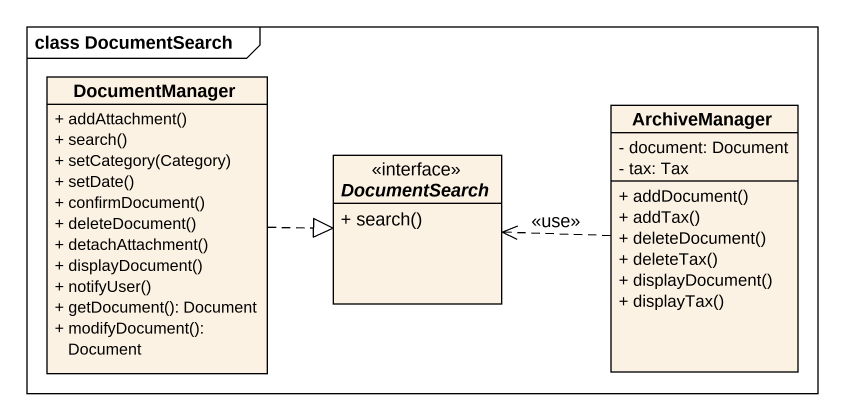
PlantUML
@startuml
mainframe class DocumentSearch
hide circle
hide empty members
skinparam classAttributeIconSize 0
class DocumentManager {
  + addAttachment()
  + search()
  + setCategory(Category)
  + setDate()
  + confirmDocument()
  + deleteDocument()
  + detachAttachment()
  + displayDocument()
  + notifyUser()
  + getDocument(): Document
  + modifyDocument(): Document
}
interface DocumentSearch {
  + search()
}
class ArchiveManager {
  - document: Document
  - tax: Tax
  + addDocument()
  + addTax()
  + deleteDocument()
  + deleteTax()
  + displayDocument()
  + displayTax()
}
DocumentManager .right.|> DocumentSearch
ArchiveManager .left.> DocumentSearch : <<use>>
@enduml
